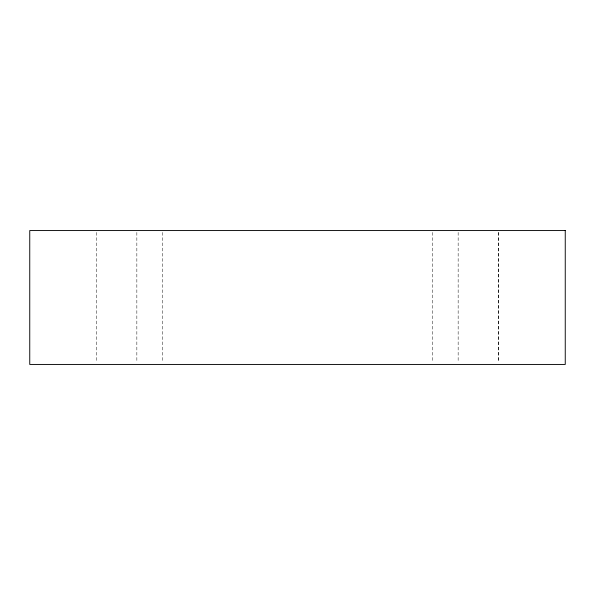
<?xml version="1.0" encoding="UTF-8"?>
<svg xmlns="http://www.w3.org/2000/svg" width="595" height="595" viewBox="0 0 595 595"><rect width="100%" height="100%" fill="white"/><g stroke="black" fill="none" stroke-linecap="round" stroke-linejoin="round"><path stroke-width="0.45" stroke-dasharray="2.98 2.23" d="M498.446 232.422L498.446 362.578M498.312 232.422L498.312 362.578M458.15 232.422L458.15 362.578M432.528 232.422L432.528 362.578M162.472 232.422L162.472 362.578M136.85 232.422L136.85 362.578M96.688 232.422L96.688 362.578"/><path stroke-width="0.89" d="M565.25 230.562L29.75 230.562L29.75 364.438L565.25 364.438L565.25 230.562"/></g></svg>
